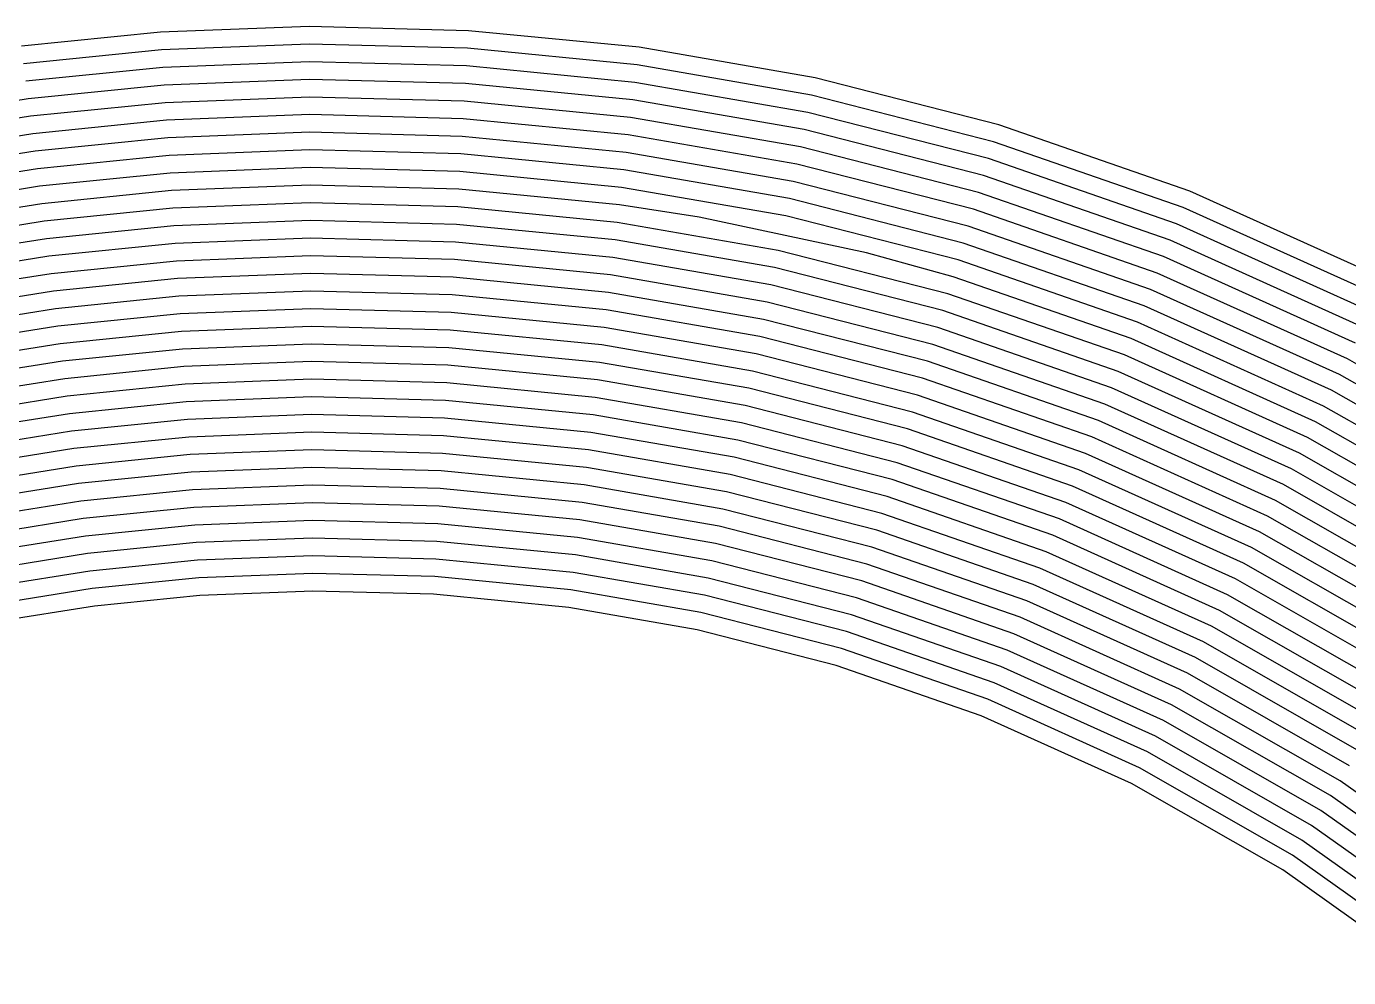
# Model space of a CAD drawing. Header units: metres. Extents: x -19 to 19, y -19.6 to 19.6.
# Drawn here: x 9.49 to 11.737, y 7.587 to 9.203 of the extents above; entities that cross this region are included whole.
import ezdxf

# ---------------------------------------------------------------- set-up
doc = ezdxf.new("R2010")
doc.units = ezdxf.units.M

msp = doc.modelspace()

# ---------------------------------------------------------------- linework, layer by layer
for p, q in [((9.717684, 9.192956, 0.458656), (9.481498, 9.169097, 0.460016)), ((9.970597, 9.202859, 0.458081), (9.717684, 9.192956, 0.458656)), ((10.241491, 9.195643, 0.458471), (9.970597, 9.202859, 0.458081)), ((10.531417, 9.167381, 0.460046), (10.241491, 9.195643, 0.458471)), ((9.970785, 9.172886, 0.459677), (9.719784, 9.163058, 0.460246)), ((10.239631, 9.165724, 0.460063), (9.970785, 9.172886, 0.459677)), ((10.527675, 9.137645, 0.461623), (10.239631, 9.165724, 0.460063)), ((10.830328, 9.115507, 0.462936), (10.531417, 9.167381, 0.460046)), ((9.719784, 9.163058, 0.460246), (9.485383, 9.139379, 0.461593)), ((9.970973, 9.142913, 0.461273), (9.721884, 9.133159, 0.461836)), ((10.237771, 9.135805, 0.461655), (9.970973, 9.142913, 0.461273)), ((9.721884, 9.133159, 0.461836), (9.489268, 9.10966, 0.463169)), ((10.523932, 9.10791, 0.463201), (10.237771, 9.135805, 0.461655)), ((10.824058, 9.086204, 0.464482), (10.527675, 9.137645, 0.461623)), ((9.723984, 9.103261, 0.463427), (9.493152, 9.079942, 0.464746)), ((9.971161, 9.11294, 0.46287), (9.723984, 9.103261, 0.463427)), ((10.235911, 9.105887, 0.463247), (9.971161, 9.11294, 0.46287)), ((10.520189, 9.078174, 0.464778), (10.235911, 9.105887, 0.463247)), ((10.817787, 9.056902, 0.466028), (10.523932, 9.10791, 0.463201)), ((11.142135, 9.035777, 0.467353), (10.830328, 9.115507, 0.462936)), ((9.493152, 9.079942, 0.464746), (9.27754, 9.045472, 0.466677)), ((9.971349, 9.082966, 0.464466), (9.726084, 9.073362, 0.465017)), ((10.234052, 9.075968, 0.464839), (9.971349, 9.082966, 0.464466)), ((10.516446, 9.048439, 0.466356), (10.234052, 9.075968, 0.464839)), ((10.811517, 9.027599, 0.467574), (10.520189, 9.078174, 0.464778)), ((11.133512, 9.007075, 0.468854), (10.824058, 9.086204, 0.464482)), ((9.726084, 9.073362, 0.465017), (9.497037, 9.050224, 0.466322)), ((11.124889, 8.978374, 0.470354), (10.817787, 9.056902, 0.466028)), ((9.497037, 9.050224, 0.466322), (9.283092, 9.01602, 0.468233)), ((9.728184, 9.043464, 0.466608), (9.500922, 9.020505, 0.467899)), ((9.971537, 9.052993, 0.466062), (9.728184, 9.043464, 0.466608)), ((10.232192, 9.046049, 0.466432), (9.971537, 9.052993, 0.466062)), ((10.512703, 9.018704, 0.467933), (10.232192, 9.046049, 0.466432)), ((10.805247, 8.998297, 0.46912), (10.516446, 9.048439, 0.466356)), ((11.466601, 8.92324, 0.473525), (11.142135, 9.035777, 0.467353)), ((9.500922, 9.020505, 0.467899), (9.288644, 8.986568, 0.469789)), ((9.730283, 9.013565, 0.468198), (9.504807, 8.990787, 0.469475)), ((9.971726, 9.02302, 0.467659), (9.730283, 9.013565, 0.468198)), ((10.230332, 9.016131, 0.468024), (9.971726, 9.02302, 0.467659)), ((10.508961, 8.988968, 0.469511), (10.230332, 9.016131, 0.468024)), ((10.798977, 8.968994, 0.470666), (10.512703, 9.018704, 0.467933)), ((11.116265, 8.949672, 0.471854), (10.811517, 9.027599, 0.467574)), ((9.504807, 8.990787, 0.469475), (9.294196, 8.957116, 0.471345)), ((9.971914, 8.993047, 0.469255), (9.732383, 8.983667, 0.469789)), ((10.228472, 8.986212, 0.469616), (9.971914, 8.993047, 0.469255)), ((10.505218, 8.959233, 0.471088), (10.228472, 8.986212, 0.469616)), ((10.792707, 8.939691, 0.472212), (10.508961, 8.988968, 0.469511)), ((11.107642, 8.920971, 0.473355), (10.805247, 8.998297, 0.46912)), ((11.455529, 8.895387, 0.474965), (11.133512, 9.007075, 0.468854)), ((9.732383, 8.983667, 0.469789), (9.508692, 8.961069, 0.471052)), ((11.099018, 8.892269, 0.474855), (10.798977, 8.968994, 0.470666)), ((11.444457, 8.867534, 0.476405), (11.124889, 8.978374, 0.470354)), ((9.508692, 8.961069, 0.471052), (9.299748, 8.927663, 0.472901)), ((9.734483, 8.953769, 0.471379), (9.512577, 8.931351, 0.472628)), ((9.972102, 8.963074, 0.470851), (9.734483, 8.953769, 0.471379)), ((10.226612, 8.956293, 0.471208), (9.972102, 8.963074, 0.470851)), ((10.501475, 8.929497, 0.472666), (10.226612, 8.956293, 0.471208)), ((10.786437, 8.910389, 0.473757), (10.505218, 8.959233, 0.471088)), ((11.433385, 8.839681, 0.477845), (11.116265, 8.949672, 0.471854)), ((9.512577, 8.931351, 0.472628), (9.305299, 8.898211, 0.474457)), ((9.736583, 8.92387, 0.47297), (9.516462, 8.901632, 0.474205)), ((9.97229, 8.9331, 0.472448), (9.736583, 8.92387, 0.47297)), ((10.224752, 8.926374, 0.472801), (9.97229, 8.9331, 0.472448)), ((10.497732, 8.899762, 0.474243), (10.224752, 8.926374, 0.472801)), ((10.780166, 8.881086, 0.475303), (10.501475, 8.929497, 0.472666)), ((11.090395, 8.863568, 0.476356), (10.792707, 8.939691, 0.472212)), ((11.422313, 8.811828, 0.479285), (11.107642, 8.920971, 0.473355)), ((11.802921, 8.771708, 0.481704), (11.466601, 8.92324, 0.473525)), ((9.516462, 8.901632, 0.474205), (9.310851, 8.868759, 0.476013)), ((9.972478, 8.903127, 0.474044), (9.738683, 8.893972, 0.47456)), ((10.222892, 8.896456, 0.474393), (9.972478, 8.903127, 0.474044)), ((10.493989, 8.870027, 0.475821), (10.222892, 8.896456, 0.474393)), ((10.633028, 8.878964, 0.475386), (10.497732, 8.899762, 0.474243)), ((11.081771, 8.834866, 0.477856), (10.786437, 8.910389, 0.473757)), ((9.738683, 8.893972, 0.47456), (9.520347, 8.871914, 0.475781)), ((10.917724, 8.818133, 0.478669), (10.633028, 8.878964, 0.475386)), ((11.073148, 8.806165, 0.479356), (10.780166, 8.881086, 0.475303)), ((11.411241, 8.783976, 0.480725), (11.099018, 8.892269, 0.474855)), ((11.789315, 8.744996, 0.483059), (11.455529, 8.895387, 0.474965)), ((9.520347, 8.871914, 0.475781), (9.316403, 8.839307, 0.477569)), ((9.740783, 8.864073, 0.476151), (9.524231, 8.842196, 0.477358)), ((9.972666, 8.873154, 0.47564), (9.740783, 8.864073, 0.476151)), ((10.221032, 8.866537, 0.475985), (9.972666, 8.873154, 0.47564)), ((10.490246, 8.840291, 0.477398), (10.221032, 8.866537, 0.475985)), ((10.767626, 8.822481, 0.478395), (10.493989, 8.870027, 0.475821)), ((11.400169, 8.756123, 0.482165), (11.090395, 8.863568, 0.476356)), ((11.77571, 8.718283, 0.484414), (11.444457, 8.867534, 0.476405)), ((9.524231, 8.842196, 0.477358), (9.321955, 8.809855, 0.479125)), ((9.742883, 8.834175, 0.477741), (9.528116, 8.812477, 0.478934)), ((9.972854, 8.843181, 0.477237), (9.742883, 8.834175, 0.477741)), ((10.219172, 8.836618, 0.477577), (9.972854, 8.843181, 0.477237)), ((10.486504, 8.810556, 0.478976), (10.219172, 8.836618, 0.477577)), ((10.761356, 8.793178, 0.479941), (10.490246, 8.840291, 0.477398)), ((11.389097, 8.72827, 0.483605), (11.081771, 8.834866, 0.477856)), ((11.762105, 8.69157, 0.48577), (11.433385, 8.839681, 0.477845)), ((9.528116, 8.812477, 0.478934), (9.327507, 8.780403, 0.480681)), ((9.973042, 8.813208, 0.478833), (9.744983, 8.804276, 0.479331)), ((10.217313, 8.8067, 0.47917), (9.973042, 8.813208, 0.478833)), ((10.482761, 8.78082, 0.480553), (10.217313, 8.8067, 0.47917)), ((10.755086, 8.763876, 0.481487), (10.486504, 8.810556, 0.478976)), ((11.055901, 8.748762, 0.482357), (10.767626, 8.822481, 0.478395)), ((11.064524, 8.777463, 0.480857), (10.917724, 8.818133, 0.478669)), ((11.378025, 8.700417, 0.485046), (11.073148, 8.806165, 0.479356)), ((11.7485, 8.664857, 0.487125), (11.422313, 8.811828, 0.479285)), ((9.744983, 8.804276, 0.479331), (9.532001, 8.782759, 0.480511)), ((11.047278, 8.72006, 0.483858), (10.761356, 8.793178, 0.479941)), ((11.734895, 8.638144, 0.48848), (11.411241, 8.783976, 0.480725)), ((9.532001, 8.782759, 0.480511), (9.333059, 8.750951, 0.482237)), ((9.747082, 8.774378, 0.480922), (9.535886, 8.753041, 0.482087)), ((9.97323, 8.783234, 0.480429), (9.747082, 8.774378, 0.480922)), ((10.215453, 8.776781, 0.480762), (9.97323, 8.783234, 0.480429)), ((10.479018, 8.751085, 0.482131), (10.215453, 8.776781, 0.480762)), ((10.748815, 8.734573, 0.483033), (10.482761, 8.78082, 0.480553)), ((11.038654, 8.691359, 0.485358), (10.755086, 8.763876, 0.481487)), ((11.366953, 8.672564, 0.486486), (11.064524, 8.777463, 0.480857)), ((9.535886, 8.753041, 0.482087), (9.33861, 8.721499, 0.483793)), ((9.749182, 8.74448, 0.482512), (9.539771, 8.723322, 0.483663)), ((9.973418, 8.753261, 0.482026), (9.749182, 8.74448, 0.482512)), ((10.213593, 8.746862, 0.482354), (9.973418, 8.753261, 0.482026)), ((10.475275, 8.72135, 0.483708), (10.213593, 8.746862, 0.482354)), ((10.742545, 8.705271, 0.484579), (10.479018, 8.751085, 0.482131)), ((11.355881, 8.644711, 0.487926), (11.055901, 8.748762, 0.482357)), ((11.72129, 8.611431, 0.489836), (11.400169, 8.756123, 0.482165)), ((9.539771, 8.723322, 0.483663), (9.344162, 8.692047, 0.485349)), ((9.973606, 8.723288, 0.483622), (9.751282, 8.714581, 0.484103)), ((10.211733, 8.716943, 0.483946), (9.973606, 8.723288, 0.483622)), ((10.471532, 8.691614, 0.485286), (10.211733, 8.716943, 0.483946)), ((10.736275, 8.675968, 0.486124), (10.475275, 8.72135, 0.483708)), ((11.030031, 8.662657, 0.486858), (10.748815, 8.734573, 0.483033)), ((11.344809, 8.616858, 0.489366), (11.047278, 8.72006, 0.483858)), ((11.707684, 8.584718, 0.491191), (11.389097, 8.72827, 0.483605)), ((9.543656, 8.693604, 0.48524), (9.349714, 8.662594, 0.486905)), ((9.751282, 8.714581, 0.484103), (9.543656, 8.693604, 0.48524)), ((11.021407, 8.633956, 0.488359), (10.742545, 8.705271, 0.484579)), ((11.694079, 8.558005, 0.492546), (11.378025, 8.700417, 0.485046)), ((9.753382, 8.684683, 0.485693), (9.547541, 8.663886, 0.486816)), ((9.973794, 8.693315, 0.485218), (9.753382, 8.684683, 0.485693)), ((10.209873, 8.687025, 0.485538), (9.973794, 8.693315, 0.485218)), ((10.46779, 8.661879, 0.486863), (10.209873, 8.687025, 0.485538)), ((10.730005, 8.646665, 0.48767), (10.471532, 8.691614, 0.485286)), ((11.012784, 8.605254, 0.489859), (10.736275, 8.675968, 0.486124)), ((11.333737, 8.589005, 0.490806), (11.038654, 8.691359, 0.485358)), ((11.680474, 8.531293, 0.493902), (11.366953, 8.672564, 0.486486)), ((9.547541, 8.663886, 0.486816), (9.355266, 8.633142, 0.488461)), ((9.755482, 8.654784, 0.487284), (9.551426, 8.634167, 0.488393)), ((9.973982, 8.663341, 0.486815), (9.755482, 8.654784, 0.487284)), ((10.208013, 8.657106, 0.487131), (9.973982, 8.663341, 0.486815)), ((10.464047, 8.632143, 0.488441), (10.208013, 8.657106, 0.487131)), ((10.723735, 8.617363, 0.489216), (10.46779, 8.661879, 0.486863)), ((11.322665, 8.561152, 0.492246), (11.030031, 8.662657, 0.486858)), ((9.551426, 8.634167, 0.488393), (9.360818, 8.60369, 0.490017)), ((9.97417, 8.633368, 0.488411), (9.757582, 8.624886, 0.488874)), ((10.206153, 8.627187, 0.488723), (9.97417, 8.633368, 0.488411)), ((10.460304, 8.602408, 0.490018), (10.206153, 8.627187, 0.488723)), ((10.717465, 8.58806, 0.490762), (10.464047, 8.632143, 0.488441)), ((11.00416, 8.576553, 0.49136), (10.730005, 8.646665, 0.48767)), ((11.311593, 8.533299, 0.493686), (11.021407, 8.633956, 0.488359)), ((11.666869, 8.50458, 0.495257), (11.355881, 8.644711, 0.487926)), ((12.061514, 8.45166, 0.498212), (11.734895, 8.638144, 0.48848)), ((9.555311, 8.604449, 0.489969), (9.366369, 8.574238, 0.491573)), ((9.757582, 8.624886, 0.488874), (9.555311, 8.604449, 0.489969)), ((10.995537, 8.547851, 0.49286), (10.723735, 8.617363, 0.489216)), ((11.300521, 8.505446, 0.495126), (11.012784, 8.605254, 0.489859)), ((11.653264, 8.477867, 0.496612), (11.344809, 8.616858, 0.489366)), ((12.045348, 8.426408, 0.499465), (11.72129, 8.611431, 0.489836)), ((9.759682, 8.594987, 0.490465), (9.559195, 8.574731, 0.491546)), ((9.974358, 8.603395, 0.490007), (9.759682, 8.594987, 0.490465)), ((10.204293, 8.597269, 0.490315), (9.974358, 8.603395, 0.490007)), ((10.456561, 8.572673, 0.491596), (10.204293, 8.597269, 0.490315)), ((10.711194, 8.558758, 0.492308), (10.460304, 8.602408, 0.490018)), ((10.986913, 8.51915, 0.49436), (10.717465, 8.58806, 0.490762)), ((11.639658, 8.451154, 0.497968), (11.333737, 8.589005, 0.490806)), ((12.029183, 8.401156, 0.500718), (11.707684, 8.584718, 0.491191)), ((9.559195, 8.574731, 0.491546), (9.371921, 8.544786, 0.493129)), ((9.761782, 8.565089, 0.492055), (9.56308, 8.545012, 0.493122)), ((9.974546, 8.573422, 0.491604), (9.761782, 8.565089, 0.492055)), ((10.202433, 8.56735, 0.491907), (9.974546, 8.573422, 0.491604)), ((10.452818, 8.542937, 0.493173), (10.202433, 8.56735, 0.491907)), ((10.704924, 8.529455, 0.493854), (10.456561, 8.572673, 0.491596)), ((11.289449, 8.477593, 0.496566), (11.00416, 8.576553, 0.49136)), ((11.626053, 8.424441, 0.499323), (11.322665, 8.561152, 0.492246)), ((9.56308, 8.545012, 0.493122), (9.377473, 8.515334, 0.494685)), ((9.974734, 8.543449, 0.4932), (9.763882, 8.535191, 0.493646)), ((10.200574, 8.537431, 0.4935), (9.974734, 8.543449, 0.4932)), ((10.449075, 8.513202, 0.494751), (10.200574, 8.537431, 0.4935)), ((10.698654, 8.500152, 0.4954), (10.452818, 8.542937, 0.493173)), ((10.97829, 8.490448, 0.495861), (10.711194, 8.558758, 0.492308)), ((11.278377, 8.44974, 0.498006), (10.995537, 8.547851, 0.49286)), ((12.013017, 8.375904, 0.501971), (11.694079, 8.558005, 0.492546)), ((9.566965, 8.515294, 0.494699), (9.383025, 8.485882, 0.49624)), ((9.763882, 8.535191, 0.493646), (9.566965, 8.515294, 0.494699)), ((10.969666, 8.461747, 0.497361), (10.704924, 8.529455, 0.493854)), ((11.267305, 8.421887, 0.499446), (10.986913, 8.51915, 0.49436)), ((11.612448, 8.397728, 0.500678), (11.311593, 8.533299, 0.493686)), ((11.996851, 8.350651, 0.503224), (11.680474, 8.531293, 0.493902)), ((9.765981, 8.505292, 0.495236), (9.57085, 8.485576, 0.496275)), ((9.974922, 8.513475, 0.494796), (9.765981, 8.505292, 0.495236)), ((10.198714, 8.507512, 0.495092), (9.974922, 8.513475, 0.494796)), ((10.445333, 8.483466, 0.496328), (10.198714, 8.507512, 0.495092)), ((10.692384, 8.47085, 0.496946), (10.449075, 8.513202, 0.494751)), ((10.961043, 8.433045, 0.498862), (10.698654, 8.500152, 0.4954)), ((11.598843, 8.371015, 0.502034), (11.300521, 8.505446, 0.495126)), ((11.980685, 8.325399, 0.504477), (11.666869, 8.50458, 0.495257)), ((9.57085, 8.485576, 0.496275), (9.388577, 8.45643, 0.497796)), ((9.768081, 8.475394, 0.496827), (9.574735, 8.455858, 0.497852)), ((9.97511, 8.483502, 0.496393), (9.768081, 8.475394, 0.496827)), ((10.196854, 8.477594, 0.496684), (9.97511, 8.483502, 0.496393)), ((10.44159, 8.453731, 0.497906), (10.196854, 8.477594, 0.496684)), ((10.686114, 8.441547, 0.498491), (10.445333, 8.483466, 0.496328)), ((10.95242, 8.404344, 0.500362), (10.692384, 8.47085, 0.496946)), ((11.256233, 8.394034, 0.500886), (10.97829, 8.490448, 0.495861)), ((11.585238, 8.344302, 0.503389), (11.289449, 8.477593, 0.496566)), ((11.96452, 8.300147, 0.50573), (11.653264, 8.477867, 0.496612)), ((9.574735, 8.455858, 0.497852), (9.394128, 8.426978, 0.499352)), ((9.975298, 8.453529, 0.497989), (9.770181, 8.445495, 0.498417)), ((10.194994, 8.447675, 0.498276), (9.975298, 8.453529, 0.497989)), ((10.437847, 8.423996, 0.499483), (10.194994, 8.447675, 0.498276)), ((10.679843, 8.412245, 0.500037), (10.44159, 8.453731, 0.497906)), ((11.245161, 8.366181, 0.502326), (10.969666, 8.461747, 0.497361)), ((11.571633, 8.31759, 0.504744), (11.278377, 8.44974, 0.498006)), ((11.948354, 8.274895, 0.506983), (11.639658, 8.451154, 0.497968)), ((9.57862, 8.426139, 0.499428), (9.39968, 8.397525, 0.500908)), ((9.770181, 8.445495, 0.498417), (9.57862, 8.426139, 0.499428)), ((10.943796, 8.375642, 0.501862), (10.686114, 8.441547, 0.498491)), ((11.234089, 8.338328, 0.503767), (10.961043, 8.433045, 0.498862)), ((11.932188, 8.249642, 0.508236), (11.626053, 8.424441, 0.499323)), ((9.772281, 8.415597, 0.500007), (9.582505, 8.396421, 0.501005)), ((9.975487, 8.423556, 0.499585), (9.772281, 8.415597, 0.500007)), ((10.193134, 8.417756, 0.499869), (9.975487, 8.423556, 0.499585)), ((10.434104, 8.39426, 0.501061), (10.193134, 8.417756, 0.499869)), ((10.673573, 8.382942, 0.501583), (10.437847, 8.423996, 0.499483)), ((10.935173, 8.346941, 0.503363), (10.679843, 8.412245, 0.500037)), ((11.223017, 8.310475, 0.505207), (10.95242, 8.404344, 0.500362)), ((11.558027, 8.290877, 0.5061), (11.267305, 8.421887, 0.499446)), ((9.582505, 8.396421, 0.501005), (9.405232, 8.368073, 0.502464)), ((9.774381, 8.385698, 0.501598), (9.58639, 8.366703, 0.502581)), ((9.975675, 8.393583, 0.501182), (9.774381, 8.385698, 0.501598)), ((10.191274, 8.387837, 0.501461), (9.975675, 8.393583, 0.501182)), ((10.430361, 8.364525, 0.502638), (10.191274, 8.387837, 0.501461)), ((10.667303, 8.353639, 0.503129), (10.434104, 8.39426, 0.501061)), ((10.926549, 8.318239, 0.504863), (10.673573, 8.382942, 0.501583)), ((11.544422, 8.264164, 0.507455), (11.256233, 8.394034, 0.500886)), ((11.916023, 8.22439, 0.509489), (11.612448, 8.397728, 0.500678)), ((9.58639, 8.366703, 0.502581), (9.410784, 8.338621, 0.50402)), ((9.975863, 8.363609, 0.502778), (9.776481, 8.3558, 0.503188)), ((10.189414, 8.357919, 0.503053), (9.975863, 8.363609, 0.502778)), ((10.426619, 8.334789, 0.504216), (10.189414, 8.357919, 0.503053)), ((10.661033, 8.324337, 0.504675), (10.430361, 8.364525, 0.502638)), ((11.211945, 8.282622, 0.506647), (10.943796, 8.375642, 0.501862)), ((11.530817, 8.237451, 0.50881), (11.245161, 8.366181, 0.502326)), ((11.899857, 8.199138, 0.510742), (11.598843, 8.371015, 0.502034)), ((9.590274, 8.336984, 0.504158), (9.416336, 8.309169, 0.505576)), ((9.776481, 8.3558, 0.503188), (9.590274, 8.336984, 0.504158)), ((10.654763, 8.295034, 0.506221), (10.426619, 8.334789, 0.504216)), ((10.917926, 8.289538, 0.506364), (10.667303, 8.353639, 0.503129)), ((11.200873, 8.254769, 0.508087), (10.935173, 8.346941, 0.503363)), ((11.517212, 8.210738, 0.510166), (11.234089, 8.338328, 0.503767)), ((11.883691, 8.173886, 0.511995), (11.585238, 8.344302, 0.503389)), ((9.778581, 8.325902, 0.504779), (9.594159, 8.307266, 0.505734)), ((9.976051, 8.333636, 0.504374), (9.778581, 8.325902, 0.504779)), ((10.187554, 8.328, 0.504645), (9.976051, 8.333636, 0.504374)), ((10.422876, 8.305054, 0.505793), (10.187554, 8.328, 0.504645)), ((10.909302, 8.260836, 0.507864), (10.661033, 8.324337, 0.504675)), ((11.189801, 8.226916, 0.509527), (10.926549, 8.318239, 0.504863)), ((11.867526, 8.148633, 0.513248), (11.571633, 8.31759, 0.504744)), ((9.594159, 8.307266, 0.505734), (9.421887, 8.279717, 0.507132)), ((9.780681, 8.296003, 0.506369), (9.598044, 8.277548, 0.50731)), ((9.976239, 8.303663, 0.505971), (9.780681, 8.296003, 0.506369)), ((10.185694, 8.298081, 0.506237), (9.976239, 8.303663, 0.505971)), ((10.419133, 8.275318, 0.507371), (10.185694, 8.298081, 0.506237)), ((10.648493, 8.265732, 0.507767), (10.422876, 8.305054, 0.505793)), ((10.900679, 8.232135, 0.509364), (10.654763, 8.295034, 0.506221)), ((11.17873, 8.199063, 0.510967), (10.917926, 8.289538, 0.506364)), ((11.503607, 8.184025, 0.511521), (11.223017, 8.310475, 0.505207)), ((11.85136, 8.123381, 0.514501), (11.558027, 8.290877, 0.5061)), ((9.598044, 8.277548, 0.50731), (9.427439, 8.250265, 0.508688)), ((9.976427, 8.27369, 0.507567), (9.78278, 8.266105, 0.50796)), ((10.183835, 8.268163, 0.50783), (9.976427, 8.27369, 0.507567)), ((10.41539, 8.245583, 0.508948), (10.183835, 8.268163, 0.50783)), ((10.642222, 8.236429, 0.509312), (10.419133, 8.275318, 0.507371)), ((11.490001, 8.157312, 0.512877), (11.211945, 8.282622, 0.506647)), ((9.601929, 8.247829, 0.508887), (9.432991, 8.220813, 0.510244)), ((9.78278, 8.266105, 0.50796), (9.601929, 8.247829, 0.508887)), ((10.635952, 8.207126, 0.510858), (10.41539, 8.245583, 0.508948)), ((10.892055, 8.203433, 0.510865), (10.648493, 8.265732, 0.507767)), ((11.167658, 8.17121, 0.512407), (10.909302, 8.260836, 0.507864)), ((11.476396, 8.130599, 0.514232), (11.200873, 8.254769, 0.508087)), ((11.835194, 8.098129, 0.515754), (11.544422, 8.264164, 0.507455)), ((9.78488, 8.236206, 0.50955), (9.605814, 8.218111, 0.510463)), ((9.976615, 8.243717, 0.509163), (9.78488, 8.236206, 0.50955)), ((10.181975, 8.238244, 0.509422), (9.976615, 8.243717, 0.509163)), ((10.411647, 8.215848, 0.510526), (10.181975, 8.238244, 0.509422)), ((10.883432, 8.174732, 0.512365), (10.642222, 8.236429, 0.509312)), ((11.156586, 8.143357, 0.513847), (10.900679, 8.232135, 0.509364)), ((11.462791, 8.103886, 0.515587), (11.189801, 8.226916, 0.509527)), ((11.819029, 8.072877, 0.517007), (11.530817, 8.237451, 0.50881)), ((9.605814, 8.218111, 0.510463), (9.438543, 8.191361, 0.5118)), ((10.629682, 8.177824, 0.512404), (10.411647, 8.215848, 0.510526)), ((10.874809, 8.14603, 0.513869), (10.635952, 8.207126, 0.510858)), ((11.145514, 8.115504, 0.515278), (10.892055, 8.203433, 0.510865)), ((11.802863, 8.047624, 0.51826), (11.517212, 8.210738, 0.510166)), ((10.866185, 8.117329, 0.515378), (10.629682, 8.177824, 0.512404)), ((11.449186, 8.077174, 0.516943), (11.17873, 8.199063, 0.510967)), ((11.786697, 8.022372, 0.519513), (11.503607, 8.184025, 0.511521)), ((11.134442, 8.08765, 0.516702), (10.883432, 8.174732, 0.512365)), ((11.435581, 8.050461, 0.518298), (11.167658, 8.17121, 0.512407)), ((11.770531, 7.99712, 0.520766), (11.490001, 8.157312, 0.512877)), ((11.12337, 8.059796, 0.518127), (10.874809, 8.14603, 0.513869)), ((11.421976, 8.023748, 0.519653), (11.156586, 8.143357, 0.513847)), ((11.112298, 8.031942, 0.519552), (10.866185, 8.117329, 0.515378)), ((11.40837, 7.997035, 0.521009), (11.145514, 8.115504, 0.515278)), ((11.754366, 7.971868, 0.522019), (11.476396, 8.130599, 0.514232)), ((11.394765, 7.970322, 0.522364), (11.134442, 8.08765, 0.516702)), ((11.7382, 7.946615, 0.523272), (11.462791, 8.103886, 0.515587)), ((11.722034, 7.921363, 0.524525), (11.449186, 8.077174, 0.516943)), ((11.38116, 7.943609, 0.523719), (11.12337, 8.059796, 0.518127)), ((11.705869, 7.896111, 0.525778), (11.435581, 8.050461, 0.518298)), ((11.367555, 7.916896, 0.525075), (11.112298, 8.031942, 0.519552)), ((11.689703, 7.870859, 0.527031), (11.421976, 8.023748, 0.519653)), ((11.673537, 7.845606, 0.528284), (11.40837, 7.997035, 0.521009)), ((11.657372, 7.820354, 0.529537), (11.394765, 7.970322, 0.522364)), ((11.641206, 7.795102, 0.53079), (11.38116, 7.943609, 0.523719)), ((11.62504, 7.76985, 0.532043), (11.367555, 7.916896, 0.525075)), ((11.99329, 7.727663, 0.53371), (11.722034, 7.921363, 0.524525)), ((11.974578, 7.704228, 0.53484), (11.705869, 7.896111, 0.525778)), ((11.955865, 7.680792, 0.53597), (11.689703, 7.870859, 0.527031)), ((11.937153, 7.657357, 0.5371), (11.673537, 7.845606, 0.528284)), ((11.91844, 7.633922, 0.53823), (11.657372, 7.820354, 0.529537)), ((11.899727, 7.610486, 0.53936), (11.641206, 7.795102, 0.53079)), ((11.881015, 7.587051, 0.54049), (11.62504, 7.76985, 0.532043))]:
    msp.add_line(p, q)

doc.saveas('drawing.dxf')
